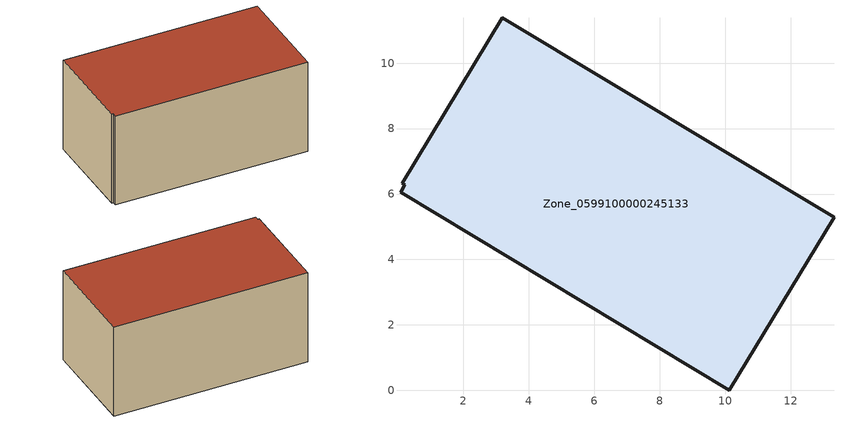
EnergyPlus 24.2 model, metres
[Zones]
Zone_0599100000245133
 floor ground (C_G): 0.08,6.05 0.21,6.28 0.14,6.32 3.19,11.39 13.33,5.29 10.13,0 z0
 wall outside (C_F): 13.33,5.29 3.19,11.39 0.14,6.32 0.21,6.28 0.08,6.05 10.13,0 13.33,5.29 z0:5.82
 roof outside (C_R): 0.21,6.28 0.08,6.05 10.13,0 13.33,5.29 3.19,11.39 0.14,6.32 z5.82
[BUILDING]
Pand.0599100000245133: North Axis=0; Terrain=City; Loads Convergence Tolerance Value=0.04; Temperature Convergence Tolerance Value=0.4; Solar Distribution=FullExterior; Maximum Number of Warmup Days=25; Minimum Number of Warmup Days=1
[Site:Location]
Rotterdam.The.Hague.AP_ZH_NLD Design_Conditions: Latitude=51.96; Longitude=4.45; Time Zone=1; Elevation=-4.5
[SITE:GROUNDTEMPERATURE:BUILDINGSURFACE]
18, 18, 18, 18, 18, 18, 18, 18, 18, 18, 18, 18
[MATERIAL] Thermal Absorptance=0.9; Solar Absorptance=0.7; Visible Absorptance=0.7
Name | Roughness | Thickness | Conductivity | Density | Specific Heat
G.TI.1946-1964 | MediumSmooth | 0.15 | 1 | 540 | 1210
F.TI.1946-1964 | Rough | 0.3 | 0.857143 | 1920 | 840
R.TI.1946-1964 | MediumRough | 0.2 | 0.277778 | 1500 | 1000
[CONSTRUCTION]
C_G: G.TI.1946-1964
C_F: F.TI.1946-1964
C_R: R.TI.1946-1964
[ZONE]
Zone_0599100000245133: Type=1; Multiplier=1; Ceiling Height=Autocalculate; Volume=Autocalculate; Floor Area=autocalculate; Part of Total Floor Area=Yes
[ZONEINFILTRATION:DESIGNFLOWRATE]
Infil_Zone_0599100000245133: Zone or ZoneList or Space or SpaceList=Zone_0599100000245133; Schedule=AlwaysOn; Design Flow Rate Calculation Method=Flow/Area; Flow Rate per Floor Area=0.003; Constant Term Coefficient=1; Temperature Term Coefficient=0; Velocity Term Coefficient=0; Velocity Squared Term Coefficient=0
[HVACTEMPLATE:ZONE:IDEALLOADSAIRSYSTEM]
Zone_0599100000245133: Maximum Heating Supply Air Temperature=50; Minimum Cooling Supply Air Temperature=13; Maximum Heating Supply Air Humidity Ratio=0.0156; Minimum Cooling Supply Air Humidity Ratio=0.0077; Heating Limit=NoLimit; Cooling Limit=NoLimit; Dehumidification Control Type=ConstantSensibleHeatRatio; Cooling Sensible Heat Ratio=0.7; Dehumidification Setpoint=60; Humidification Control Type=None; Humidification Setpoint=30; Outdoor Air Method=None; Outdoor Air Flow Rate per Person=0.00944; Outdoor Air Flow Rate per Zone Floor Area=0; Outdoor Air Flow Rate per Zone=0; Demand Controlled Ventilation Type=None; Outdoor Air Economizer Type=NoEconomizer; Heat Recovery Type=None; Sensible Heat Recovery Effectiveness=0.7; Latent Heat Recovery Effectiveness=0.65
[ZONECONTROL:THERMOSTAT]
ThermostatControl_Zone_0599100000245133: Zone or ZoneList=Zone_0599100000245133; Control Type Schedule=DualSetpointControlType; Control 1=Thermostat_Zone_0599100000245133; Temperature Difference Between Cutout And Setpoint=0
[THERMOSTATSETPOINT:DUALSETPOINT]
Thermostat_Zone_0599100000245133: Heating Setpoint Temperature Schedule=HeatingSetpoint_Zone_0599100000245133; Cooling Setpoint Temperature Schedule=CoolingSetpoint_Zone_0599100000245133
[SCHEDULE:COMPACT]
HeatingSetpoint_Zone_0599100000245133: Through: 12/31, For: AllDays, Until: 24:00, 21
CoolingSetpoint_Zone_0599100000245133: Through: 12/31, For: AllDays, Until: 24:00, 24
DualSetpointControlType: Through: 12/31, For: AllDays, Until: 24:00, 4
AlwaysOn: Through: 12/31, For: AllDays, Until: 24:00, 1
